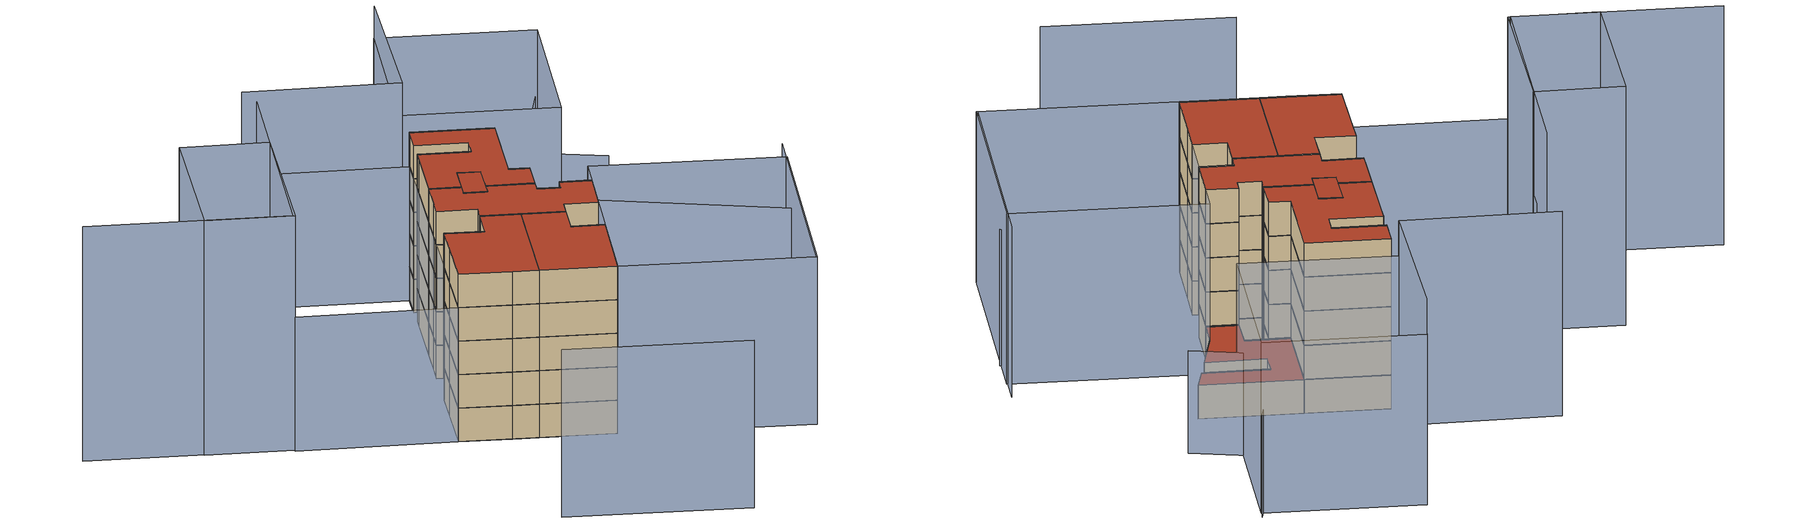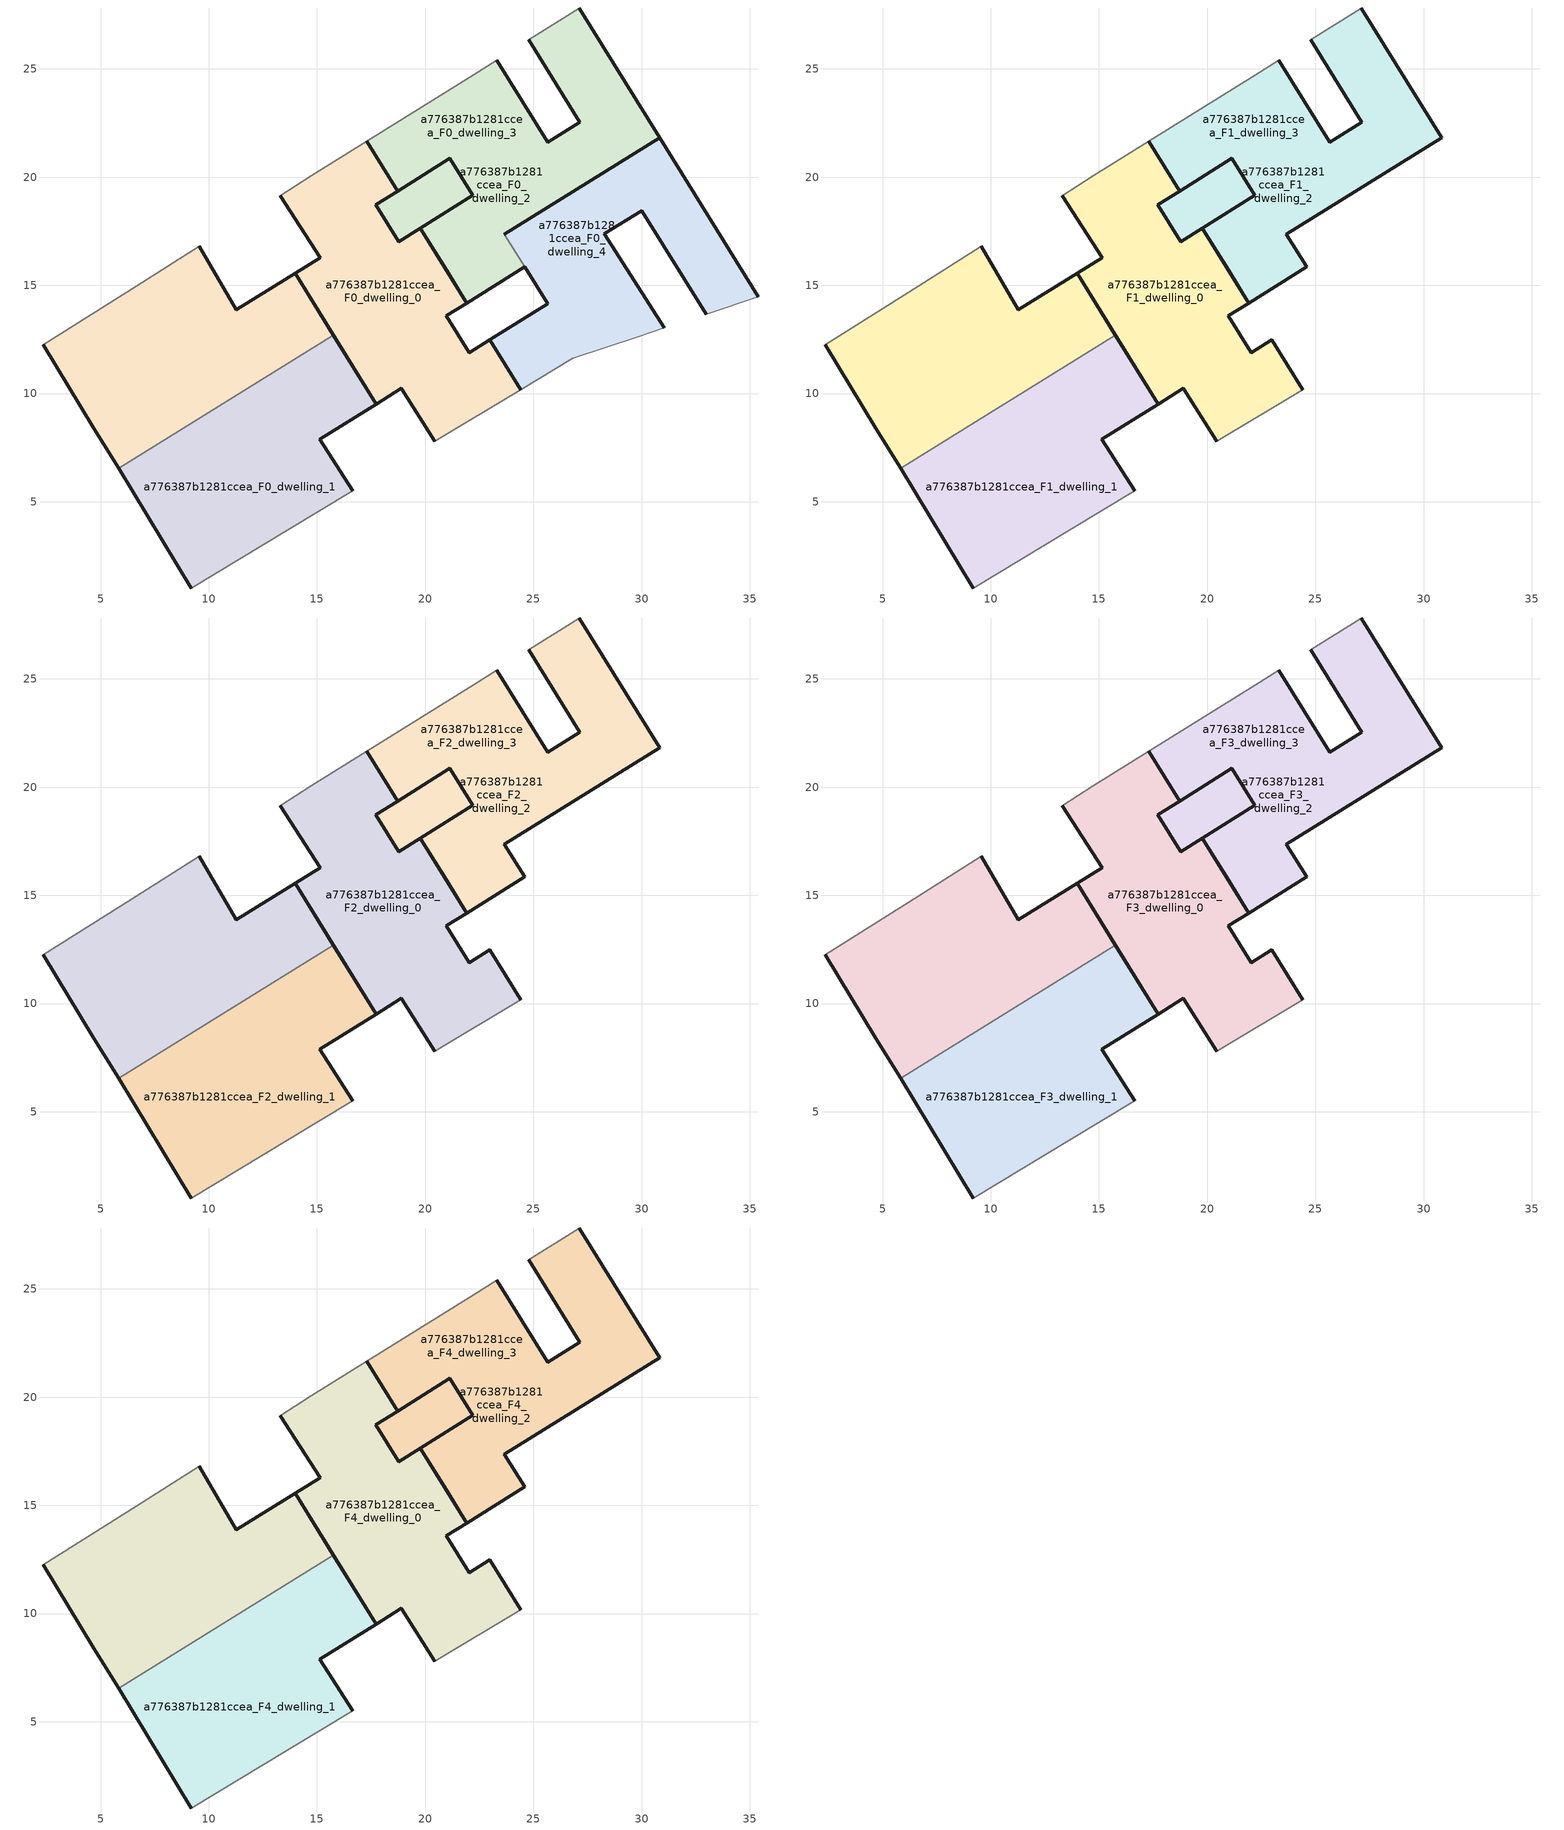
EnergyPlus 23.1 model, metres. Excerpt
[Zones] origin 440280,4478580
a776387b1281ccea_F0_dwelling_0
 floor ground (EU_floor_Construction): 24.41,10.18 22.98,12.49 22.03,11.89 20.98,13.59 21.93,14.18 19.78,17.64 18.79,17.02 17.72,18.73 18.72,19.36 17.3,21.65 14.74,20.05 13.3,19.14 15.15,16.28 13.99,15.56 15.76,12.69 17.73,9.52 18.9,10.24 20.44,7.8 z0; 15.76,12.69 13.99,15.56 11.27,13.88 9.56,16.8 6.65,14.96 2.34,12.26 4.7,8.4 5.83,6.54 z0
 wall outside (EU_wall_Construction): 9.56,16.8 11.27,13.88 13.99,15.56 15.76,12.69 / 5.83,6.54 4.7,8.4 2.34,12.26 z0:3
 wall adiabatic (EU_wall_Construction): 2.34,12.26 6.65,14.96 9.56,16.8 z0:3
 wall to a776387b1281ccea_F0_dwelling_1 (EU_wall_Construction): 15.76,12.69 5.83,6.54 z0:3
a776387b1281ccea_F0_dwelling_1
 floor ground (EU_floor_Construction): 24.41,10.18 22.98,12.49 22.03,11.89 20.98,13.59 21.93,14.18 19.78,17.64 18.79,17.02 17.72,18.73 18.72,19.36 17.3,21.65 14.74,20.05 13.3,19.14 15.15,16.28 13.99,15.56 15.76,12.69 17.73,9.52 18.9,10.24 20.44,7.8 z0; 16.65,5.51 15.12,7.89 17.73,9.52 15.76,12.69 5.83,6.54 9.2,1.01 13.64,3.69 z0
 wall outside (EU_wall_Construction): 9.2,1.01 5.83,6.54 / 15.76,12.69 17.73,9.52 15.12,7.89 16.65,5.51 z0:3
 wall adiabatic (EU_wall_Construction): 16.65,5.51 13.64,3.69 9.2,1.01 z0:3
a776387b1281ccea_F0_dwelling_2
 floor ground (EU_floor_Construction): 24.41,10.18 22.98,12.49 22.03,11.89 20.98,13.59 21.93,14.18 20.99,15.7 19.78,17.64 18.79,17.02 17.72,18.73 18.72,19.36 17.3,21.65 14.74,20.05 13.3,19.14 15.15,16.28 13.99,15.56 15.76,12.69 17.73,9.52 18.9,10.24 20.44,7.8 z0; 15.76,12.69 13.99,15.56 11.27,13.88 9.56,16.8 6.65,14.96 2.34,12.26 4.7,8.4 5.83,6.54 z0; 16.65,5.51 15.12,7.89 17.73,9.52 15.76,12.69 5.83,6.54 9.2,1.01 13.64,3.69 z0; 24.6,15.86 23.65,17.35 30.85,21.82 27.13,27.81 24.78,26.36 27.15,22.53 25.65,21.61 23.31,25.4 22.24,24.74 17.3,21.65 18.72,19.36 21.15,20.87 22.21,19.16 19.78,17.64 21.93,14.18 z0; 21.93,14.18 19.78,17.64 20.99,15.7 z0; 22.21,19.16 21.15,20.87 18.72,19.36 17.72,18.73 18.79,17.02 19.78,17.64 z0
 wall outside (EU_wall_Construction): 20.44,7.8 18.9,10.24 17.73,9.52 13.99,15.56 15.15,16.28 13.3,19.14 / 17.3,21.65 18.72,19.36 17.72,18.73 18.79,17.02 19.78,17.64 21.93,14.18 20.98,13.59 22.03,11.89 22.98,12.49 24.41,10.18 z0:3
 wall adiabatic (EU_wall_Construction): 24.41,10.18 20.44,7.8 / 13.3,19.14 14.74,20.05 17.3,21.65 z0:3
a776387b1281ccea_F0_dwelling_3
 floor ground (EU_floor_Construction): 24.41,10.18 22.98,12.49 22.03,11.89 20.98,13.59 21.93,14.18 20.99,15.7 19.78,17.64 18.79,17.02 17.72,18.73 18.72,19.36 17.3,21.65 14.74,20.05 13.3,19.14 15.15,16.28 13.99,15.56 17.73,9.52 18.9,10.24 20.44,7.8 z0; 21.93,14.18 19.78,17.64 20.99,15.7 z0; 24.6,15.86 23.65,17.35 30.85,21.82 27.13,27.81 24.78,26.36 27.15,22.53 25.65,21.61 23.31,25.4 22.24,24.74 17.3,21.65 18.72,19.36 21.15,20.87 22.21,19.16 19.78,17.64 21.93,14.18 z0; 22.21,19.16 21.15,20.87 18.72,19.36 17.72,18.73 18.79,17.02 19.78,17.64 z0
 wall outside (EU_wall_Construction): 24.6,15.86 21.93,14.18 20.99,15.7 19.78,17.64 22.21,19.16 21.15,20.87 18.72,19.36 17.3,21.65 / 23.31,25.4 25.65,21.61 27.15,22.53 24.78,26.36 / 27.13,27.81 30.85,21.82 23.65,17.35 z0:3
 wall adiabatic (EU_wall_Construction): 17.3,21.65 22.24,24.74 23.31,25.4 / 24.78,26.36 27.13,27.81 z0:3
 wall to a776387b1281ccea_F0_dwelling_4 (EU_wall_Construction): 23.65,17.35 24.6,15.86 z0:3
a776387b1281ccea_F0_dwelling_4
 floor ground (EU_floor_Construction): 32.99,13.67 35.4,14.47 30.85,21.81 30.85,21.82 23.65,17.35 24.6,15.86 24.6,15.85 25.67,14.16 22.98,12.49 24.41,10.18 26.81,11.63 29.77,12.6 31.05,13.03 28.28,17.39 30,18.46 z0
 wall outside (EU_wall_Construction): 32.99,13.67 30,18.46 28.28,17.39 31.05,13.03 / 24.41,10.18 22.98,12.49 25.67,14.16 24.6,15.85 24.6,15.86 / 23.65,17.35 30.85,21.82 30.85,21.81 35.4,14.47 z0:3
 wall adiabatic (EU_wall_Construction): 31.05,13.03 29.77,12.6 26.81,11.63 24.41,10.18 / 35.4,14.47 32.99,13.67 z0:3
 roof outside (EU_roof_Construction): 30.85,21.81 35.4,14.47 32.99,13.67 30,18.46 28.28,17.39 31.05,13.03 29.77,12.6 26.81,11.63 24.41,10.18 22.98,12.49 25.67,14.16 24.6,15.85 24.6,15.86 23.65,17.35 30.85,21.82 z3
a776387b1281ccea_F1_dwelling_0
 floor outside (EU_floor_Construction): 24.41,10.18 22.98,12.49 22.03,11.89 20.98,13.59 21.93,14.18 19.78,17.64 18.79,17.02 17.72,18.73 18.72,19.36 17.3,21.65 14.74,20.05 13.3,19.14 15.15,16.28 13.99,15.56 15.76,12.69 17.73,9.52 18.9,10.24 20.44,7.8 z3; 15.76,12.69 13.99,15.56 11.27,13.88 9.56,16.8 6.65,14.96 2.34,12.26 4.7,8.4 5.83,6.54 z3
 wall outside (EU_wall_Construction): 9.56,16.8 11.27,13.88 13.99,15.56 15.76,12.69 / 5.83,6.54 4.7,8.4 2.34,12.26 z3:6
 wall adiabatic (EU_wall_Construction): 2.34,12.26 6.65,14.96 9.56,16.8 z3:6
 wall to a776387b1281ccea_F1_dwelling_1 (EU_wall_Construction): 15.76,12.69 5.83,6.54 z3:6
a776387b1281ccea_F1_dwelling_1
 floor to a776387b1281ccea_F0_dwelling_1 (EU_floor_Construction): 16.65,5.51 15.12,7.89 17.73,9.52 15.76,12.69 5.83,6.54 9.2,1.01 13.64,3.69 z3; 24.41,10.18 22.98,12.49 22.03,11.89 20.98,13.59 21.93,14.18 19.78,17.64 18.79,17.02 17.72,18.73 18.72,19.36 17.3,21.65 14.74,20.05 13.3,19.14 15.15,16.28 13.99,15.56 15.76,12.69 17.73,9.52 18.9,10.24 20.44,7.8 z3
 wall outside (EU_wall_Construction): 9.2,1.01 5.83,6.54 / 15.76,12.69 17.73,9.52 15.12,7.89 16.65,5.51 z3:6
 wall adiabatic (EU_wall_Construction): 16.65,5.51 13.64,3.69 9.2,1.01 z3:6
a776387b1281ccea_F1_dwelling_2
 floor outside (EU_floor_Construction): 24.6,15.86 23.65,17.35 30.85,21.82 27.13,27.81 24.78,26.36 27.15,22.53 25.65,21.61 23.31,25.4 22.24,24.74 17.3,21.65 18.72,19.36 21.15,20.87 22.21,19.16 19.78,17.64 21.93,14.18 z3; 21.93,14.18 19.78,17.64 20.99,15.7 z3; 22.21,19.16 21.15,20.87 18.72,19.36 17.72,18.73 18.79,17.02 19.78,17.64 z3; 16.65,5.51 15.12,7.89 17.73,9.52 15.76,12.69 5.83,6.54 9.2,1.01 13.64,3.69 z3
 floor to a776387b1281ccea_F0_dwelling_2 (EU_floor_Construction): 24.41,10.18 22.98,12.49 22.03,11.89 20.98,13.59 21.93,14.18 20.99,15.7 19.78,17.64 18.79,17.02 17.72,18.73 18.72,19.36 17.3,21.65 14.74,20.05 13.3,19.14 15.15,16.28 13.99,15.56 15.76,12.69 17.73,9.52 18.9,10.24 20.44,7.8 z3; 15.76,12.69 13.99,15.56 11.27,13.88 9.56,16.8 6.65,14.96 2.34,12.26 4.7,8.4 5.83,6.54 z3
 wall outside (EU_wall_Construction): 20.44,7.8 18.9,10.24 17.73,9.52 13.99,15.56 15.15,16.28 13.3,19.14 / 17.3,21.65 18.72,19.36 17.72,18.73 18.79,17.02 19.78,17.64 21.93,14.18 20.98,13.59 22.03,11.89 22.98,12.49 24.41,10.18 z3:6
 wall adiabatic (EU_wall_Construction): 24.41,10.18 20.44,7.8 / 13.3,19.14 14.74,20.05 17.3,21.65 z3:6
a776387b1281ccea_F1_dwelling_3
 floor to a776387b1281ccea_F0_dwelling_3 (EU_floor_Construction): 24.41,10.18 22.98,12.49 22.03,11.89 20.98,13.59 21.93,14.18 20.99,15.7 19.78,17.64 18.79,17.02 17.72,18.73 18.72,19.36 17.3,21.65 14.74,20.05 13.3,19.14 15.15,16.28 13.99,15.56 17.73,9.52 18.9,10.24 20.44,7.8 z3; 21.93,14.18 19.78,17.64 20.99,15.7 z3; 24.6,15.86 23.65,17.35 30.85,21.82 27.13,27.81 24.78,26.36 27.15,22.53 25.65,21.61 23.31,25.4 22.24,24.74 17.3,21.65 18.72,19.36 21.15,20.87 22.21,19.16 19.78,17.64 21.93,14.18 z3; 22.21,19.16 21.15,20.87 18.72,19.36 17.72,18.73 18.79,17.02 19.78,17.64 z3
 wall outside (EU_wall_Construction): 23.31,25.4 25.65,21.61 27.15,22.53 24.78,26.36 / 27.13,27.81 30.85,21.82 23.65,17.35 24.6,15.86 21.93,14.18 20.99,15.7 19.78,17.64 22.21,19.16 21.15,20.87 18.72,19.36 17.3,21.65 z3:6
 wall adiabatic (EU_wall_Construction): 17.3,21.65 22.24,24.74 23.31,25.4 / 24.78,26.36 27.13,27.81 z3:6
a776387b1281ccea_F2_dwelling_0
 floor outside (EU_floor_Construction): 24.41,10.18 22.98,12.49 22.03,11.89 20.98,13.59 21.93,14.18 19.78,17.64 18.79,17.02 17.72,18.73 18.72,19.36 17.3,21.65 14.74,20.05 13.3,19.14 15.15,16.28 13.99,15.56 15.76,12.69 17.73,9.52 18.9,10.24 20.44,7.8 z6; 15.76,12.69 13.99,15.56 11.27,13.88 9.56,16.8 6.65,14.96 2.34,12.26 4.7,8.4 5.83,6.54 z6
 wall outside (EU_wall_Construction): 9.56,16.8 11.27,13.88 13.99,15.56 15.76,12.69 / 5.83,6.54 4.7,8.4 2.34,12.26 z6:9
 wall adiabatic (EU_wall_Construction): 2.34,12.26 6.65,14.96 9.56,16.8 z6:9
 wall to a776387b1281ccea_F2_dwelling_1 (EU_wall_Construction): 15.76,12.69 5.83,6.54 z6:9
a776387b1281ccea_F2_dwelling_1
 floor to a776387b1281ccea_F1_dwelling_1 (EU_floor_Construction): 16.65,5.51 15.12,7.89 17.73,9.52 15.76,12.69 5.83,6.54 9.2,1.01 13.64,3.69 z6; 24.41,10.18 22.98,12.49 22.03,11.89 20.98,13.59 21.93,14.18 19.78,17.64 18.79,17.02 17.72,18.73 18.72,19.36 17.3,21.65 14.74,20.05 13.3,19.14 15.15,16.28 13.99,15.56 15.76,12.69 17.73,9.52 18.9,10.24 20.44,7.8 z6
 wall outside (EU_wall_Construction): 9.2,1.01 5.83,6.54 / 15.76,12.69 17.73,9.52 15.12,7.89 16.65,5.51 z6:9
 wall adiabatic (EU_wall_Construction): 16.65,5.51 13.64,3.69 9.2,1.01 z6:9
a776387b1281ccea_F2_dwelling_2
 floor outside (EU_floor_Construction): 24.6,15.86 23.65,17.35 30.85,21.82 27.13,27.81 24.78,26.36 27.15,22.53 25.65,21.61 23.31,25.4 22.24,24.74 17.3,21.65 18.72,19.36 21.15,20.87 22.21,19.16 19.78,17.64 21.93,14.18 z6; 21.93,14.18 19.78,17.64 20.99,15.7 z6; 22.21,19.16 21.15,20.87 18.72,19.36 17.72,18.73 18.79,17.02 19.78,17.64 z6; 16.65,5.51 15.12,7.89 17.73,9.52 15.76,12.69 5.83,6.54 9.2,1.01 13.64,3.69 z6
 floor to a776387b1281ccea_F1_dwelling_2 (EU_floor_Construction): 24.41,10.18 22.98,12.49 22.03,11.89 20.98,13.59 21.93,14.18 20.99,15.7 19.78,17.64 18.79,17.02 17.72,18.73 18.72,19.36 17.3,21.65 14.74,20.05 13.3,19.14 15.15,16.28 13.99,15.56 15.76,12.69 17.73,9.52 18.9,10.24 20.44,7.8 z6; 15.76,12.69 13.99,15.56 11.27,13.88 9.56,16.8 6.65,14.96 2.34,12.26 4.7,8.4 5.83,6.54 z6
 wall outside (EU_wall_Construction): 20.44,7.8 18.9,10.24 17.73,9.52 13.99,15.56 15.15,16.28 13.3,19.14 / 17.3,21.65 18.72,19.36 17.72,18.73 18.79,17.02 19.78,17.64 21.93,14.18 20.98,13.59 22.03,11.89 22.98,12.49 24.41,10.18 z6:9
 wall adiabatic (EU_wall_Construction): 24.41,10.18 20.44,7.8 / 13.3,19.14 14.74,20.05 17.3,21.65 z6:9
a776387b1281ccea_F2_dwelling_3
 floor to a776387b1281ccea_F1_dwelling_3 (EU_floor_Construction): 24.41,10.18 22.98,12.49 22.03,11.89 20.98,13.59 21.93,14.18 20.99,15.7 19.78,17.64 18.79,17.02 17.72,18.73 18.72,19.36 17.3,21.65 14.74,20.05 13.3,19.14 15.15,16.28 13.99,15.56 17.73,9.52 18.9,10.24 20.44,7.8 z6; 21.93,14.18 19.78,17.64 20.99,15.7 z6; 24.6,15.86 23.65,17.35 30.85,21.82 27.13,27.81 24.78,26.36 27.15,22.53 25.65,21.61 23.31,25.4 22.24,24.74 17.3,21.65 18.72,19.36 21.15,20.87 22.21,19.16 19.78,17.64 21.93,14.18 z6; 22.21,19.16 21.15,20.87 18.72,19.36 17.72,18.73 18.79,17.02 19.78,17.64 z6
 wall outside (EU_wall_Construction): 23.31,25.4 25.65,21.61 27.15,22.53 24.78,26.36 / 27.13,27.81 30.85,21.82 23.65,17.35 24.6,15.86 21.93,14.18 20.99,15.7 19.78,17.64 22.21,19.16 21.15,20.87 18.72,19.36 17.3,21.65 z6:9
 wall adiabatic (EU_wall_Construction): 17.3,21.65 22.24,24.74 23.31,25.4 / 24.78,26.36 27.13,27.81 z6:9
a776387b1281ccea_F3_dwelling_0
 floor outside (EU_floor_Construction): 24.41,10.18 22.98,12.49 22.03,11.89 20.98,13.59 21.93,14.18 19.78,17.64 18.79,17.02 17.72,18.73 18.72,19.36 17.3,21.65 14.74,20.05 13.3,19.14 15.15,16.28 13.99,15.56 15.76,12.69 17.73,9.52 18.9,10.24 20.44,7.8 z9; 15.76,12.69 13.99,15.56 11.27,13.88 9.56,16.8 6.65,14.96 2.34,12.26 4.7,8.4 5.83,6.54 z9
 wall outside (EU_wall_Construction): 9.56,16.8 11.27,13.88 13.99,15.56 15.76,12.69 / 5.83,6.54 4.7,8.4 2.34,12.26 z9:12
 wall adiabatic (EU_wall_Construction): 2.34,12.26 6.65,14.96 9.56,16.8 z9:12
 wall to a776387b1281ccea_F3_dwelling_1 (EU_wall_Construction): 15.76,12.69 5.83,6.54 z9:12
a776387b1281ccea_F3_dwelling_1
 floor to a776387b1281ccea_F2_dwelling_1 (EU_floor_Construction): 16.65,5.51 15.12,7.89 17.73,9.52 15.76,12.69 5.83,6.54 9.2,1.01 13.64,3.69 z9; 24.41,10.18 22.98,12.49 22.03,11.89 20.98,13.59 21.93,14.18 19.78,17.64 18.79,17.02 17.72,18.73 18.72,19.36 17.3,21.65 14.74,20.05 13.3,19.14 15.15,16.28 13.99,15.56 15.76,12.69 17.73,9.52 18.9,10.24 20.44,7.8 z9
 wall outside (EU_wall_Construction): 9.2,1.01 5.83,6.54 / 15.76,12.69 17.73,9.52 15.12,7.89 16.65,5.51 z9:12
 wall adiabatic (EU_wall_Construction): 16.65,5.51 13.64,3.69 9.2,1.01 z9:12
a776387b1281ccea_F3_dwelling_2
 floor outside (EU_floor_Construction): 24.6,15.86 23.65,17.35 30.85,21.82 27.13,27.81 24.78,26.36 27.15,22.53 25.65,21.61 23.31,25.4 22.24,24.74 17.3,21.65 18.72,19.36 21.15,20.87 22.21,19.16 19.78,17.64 21.93,14.18 z9; 21.93,14.18 19.78,17.64 20.99,15.7 z9; 22.21,19.16 21.15,20.87 18.72,19.36 17.72,18.73 18.79,17.02 19.78,17.64 z9; 16.65,5.51 15.12,7.89 17.73,9.52 15.76,12.69 5.83,6.54 9.2,1.01 13.64,3.69 z9
 floor to a776387b1281ccea_F2_dwelling_2 (EU_floor_Construction): 24.41,10.18 22.98,12.49 22.03,11.89 20.98,13.59 21.93,14.18 20.99,15.7 19.78,17.64 18.79,17.02 17.72,18.73 18.72,19.36 17.3,21.65 14.74,20.05 13.3,19.14 15.15,16.28 13.99,15.56 15.76,12.69 17.73,9.52 18.9,10.24 20.44,7.8 z9; 15.76,12.69 13.99,15.56 11.27,13.88 9.56,16.8 6.65,14.96 2.34,12.26 4.7,8.4 5.83,6.54 z9
 wall outside (EU_wall_Construction): 20.44,7.8 18.9,10.24 17.73,9.52 13.99,15.56 15.15,16.28 13.3,19.14 / 17.3,21.65 18.72,19.36 17.72,18.73 18.79,17.02 19.78,17.64 21.93,14.18 20.98,13.59 22.03,11.89 22.98,12.49 24.41,10.18 z9:12
 wall adiabatic (EU_wall_Construction): 24.41,10.18 20.44,7.8 / 13.3,19.14 14.74,20.05 17.3,21.65 z9:12
a776387b1281ccea_F3_dwelling_3
 floor to a776387b1281ccea_F2_dwelling_3 (EU_floor_Construction): 24.41,10.18 22.98,12.49 22.03,11.89 20.98,13.59 21.93,14.18 20.99,15.7 19.78,17.64 18.79,17.02 17.72,18.73 18.72,19.36 17.3,21.65 14.74,20.05 13.3,19.14 15.15,16.28 13.99,15.56 17.73,9.52 18.9,10.24 20.44,7.8 z9; 21.93,14.18 19.78,17.64 20.99,15.7 z9; 24.6,15.86 23.65,17.35 30.85,21.82 27.13,27.81 24.78,26.36 27.15,22.53 25.65,21.61 23.31,25.4 22.24,24.74 17.3,21.65 18.72,19.36 21.15,20.87 22.21,19.16 19.78,17.64 21.93,14.18 z9; 22.21,19.16 21.15,20.87 18.72,19.36 17.72,18.73 18.79,17.02 19.78,17.64 z9
 wall outside (EU_wall_Construction): 23.31,25.4 25.65,21.61 27.15,22.53 24.78,26.36 / 27.13,27.81 30.85,21.82 23.65,17.35 24.6,15.86 21.93,14.18 20.99,15.7 19.78,17.64 22.21,19.16 21.15,20.87 18.72,19.36 17.3,21.65 z9:12
 wall adiabatic (EU_wall_Construction): 17.3,21.65 22.24,24.74 23.31,25.4 / 24.78,26.36 27.13,27.81 z9:12
a776387b1281ccea_F4_dwelling_0
 floor outside (EU_floor_Construction): 24.41,10.18 22.98,12.49 22.03,11.89 20.98,13.59 21.93,14.18 19.78,17.64 18.79,17.02 17.72,18.73 18.72,19.36 17.3,21.65 14.74,20.05 13.3,19.14 15.15,16.28 13.99,15.56 15.76,12.69 17.73,9.52 18.9,10.24 20.44,7.8 z12; 15.76,12.69 13.99,15.56 11.27,13.88 9.56,16.8 6.65,14.96 2.34,12.26 4.7,8.4 5.83,6.54 z12
 wall outside (EU_wall_Construction): 9.56,16.8 11.27,13.88 13.99,15.56 15.76,12.69 / 5.83,6.54 4.7,8.4 2.34,12.26 z12:15
 wall adiabatic (EU_wall_Construction): 2.34,12.26 6.65,14.96 9.56,16.8 z12:15
 wall to a776387b1281ccea_F4_dwelling_1 (EU_wall_Construction): 15.76,12.69 5.83,6.54 z12:15
 roof outside (EU_roof_Construction): 13.99,15.56 15.76,12.69 5.83,6.54 4.7,8.4 2.34,12.26 6.65,14.96 9.56,16.8 11.27,13.88 z15; 19.78,17.64 21.93,14.18 20.98,13.59 22.03,11.89 22.98,12.49 24.41,10.18 20.44,7.8 18.9,10.24 17.73,9.52 15.76,12.69 13.99,15.56 15.15,16.28 13.3,19.14 14.74,20.05 17.3,21.65 18.72,19.36 17.72,18.73 18.79,17.02 z15
a776387b1281ccea_F4_dwelling_1
 floor to a776387b1281ccea_F3_dwelling_1 (EU_floor_Construction): 16.65,5.51 15.12,7.89 17.73,9.52 15.76,12.69 5.83,6.54 9.2,1.01 13.64,3.69 z12; 24.41,10.18 22.98,12.49 22.03,11.89 20.98,13.59 21.93,14.18 19.78,17.64 18.79,17.02 17.72,18.73 18.72,19.36 17.3,21.65 14.74,20.05 13.3,19.14 15.15,16.28 13.99,15.56 15.76,12.69 17.73,9.52 18.9,10.24 20.44,7.8 z12
 wall outside (EU_wall_Construction): 9.2,1.01 5.83,6.54 / 15.76,12.69 17.73,9.52 15.12,7.89 16.65,5.51 z12:15
 wall adiabatic (EU_wall_Construction): 16.65,5.51 13.64,3.69 9.2,1.01 z12:15
 roof outside (EU_roof_Construction): 15.76,12.69 17.73,9.52 15.12,7.89 16.65,5.51 13.64,3.69 9.2,1.01 5.83,6.54 z15; 19.78,17.64 21.93,14.18 20.98,13.59 22.03,11.89 22.98,12.49 24.41,10.18 20.44,7.8 18.9,10.24 17.73,9.52 15.76,12.69 13.99,15.56 15.15,16.28 13.3,19.14 14.74,20.05 17.3,21.65 18.72,19.36 17.72,18.73 18.79,17.02 z15
a776387b1281ccea_F4_dwelling_2
 floor outside (EU_floor_Construction): 24.6,15.86 23.65,17.35 30.85,21.82 27.13,27.81 24.78,26.36 27.15,22.53 25.65,21.61 23.31,25.4 22.24,24.74 17.3,21.65 18.72,19.36 21.15,20.87 22.21,19.16 19.78,17.64 21.93,14.18 z12; 21.93,14.18 19.78,17.64 20.99,15.7 z12; 22.21,19.16 21.15,20.87 18.72,19.36 17.72,18.73 18.79,17.02 19.78,17.64 z12; 16.65,5.51 15.12,7.89 17.73,9.52 15.76,12.69 5.83,6.54 9.2,1.01 13.64,3.69 z12
 floor to a776387b1281ccea_F3_dwelling_2 (EU_floor_Construction): 24.41,10.18 22.98,12.49 22.03,11.89 20.98,13.59 21.93,14.18 20.99,15.7 19.78,17.64 18.79,17.02 17.72,18.73 18.72,19.36 17.3,21.65 14.74,20.05 13.3,19.14 15.15,16.28 13.99,15.56 15.76,12.69 17.73,9.52 18.9,10.24 20.44,7.8 z12; 15.76,12.69 13.99,15.56 11.27,13.88 9.56,16.8 6.65,14.96 2.34,12.26 4.7,8.4 5.83,6.54 z12
 wall outside (EU_wall_Construction): 20.44,7.8 18.9,10.24 17.73,9.52 13.99,15.56 15.15,16.28 13.3,19.14 / 17.3,21.65 18.72,19.36 17.72,18.73 18.79,17.02 19.78,17.64 21.93,14.18 20.98,13.59 22.03,11.89 22.98,12.49 24.41,10.18 z12:15
 wall adiabatic (EU_wall_Construction): 24.41,10.18 20.44,7.8 / 13.3,19.14 14.74,20.05 17.3,21.65 z12:15
 roof outside (EU_roof_Construction): 19.78,17.64 20.99,15.7 21.93,14.18 20.98,13.59 22.03,11.89 22.98,12.49 24.41,10.18 20.44,7.8 18.9,10.24 17.73,9.52 15.76,12.69 13.99,15.56 15.15,16.28 13.3,19.14 14.74,20.05 17.3,21.65 18.72,19.36 17.72,18.73 18.79,17.02 z15; 13.99,15.56 15.76,12.69 5.83,6.54 4.7,8.4 2.34,12.26 6.65,14.96 9.56,16.8 11.27,13.88 z15; 15.76,12.69 17.73,9.52 15.12,7.89 16.65,5.51 13.64,3.69 9.2,1.01 5.83,6.54 z15; 27.13,27.81 30.85,21.82 23.65,17.35 24.6,15.86 21.93,14.18 19.78,17.64 22.21,19.16 21.15,20.87 18.72,19.36 17.3,21.65 22.24,24.74 23.31,25.4 25.65,21.61 27.15,22.53 24.78,26.36 z15; 21.15,20.87 22.21,19.16 19.78,17.64 18.79,17.02 17.72,18.73 18.72,19.36 z15; 19.78,17.64 21.93,14.18 20.99,15.7 z15
a776387b1281ccea_F4_dwelling_3
 floor to a776387b1281ccea_F3_dwelling_3 (EU_floor_Construction): 24.41,10.18 22.98,12.49 22.03,11.89 20.98,13.59 21.93,14.18 20.99,15.7 19.78,17.64 18.79,17.02 17.72,18.73 18.72,19.36 17.3,21.65 14.74,20.05 13.3,19.14 15.15,16.28 13.99,15.56 17.73,9.52 18.9,10.24 20.44,7.8 z12; 21.93,14.18 19.78,17.64 20.99,15.7 z12; 24.6,15.86 23.65,17.35 30.85,21.82 27.13,27.81 24.78,26.36 27.15,22.53 25.65,21.61 23.31,25.4 22.24,24.74 17.3,21.65 18.72,19.36 21.15,20.87 22.21,19.16 19.78,17.64 21.93,14.18 z12; 22.21,19.16 21.15,20.87 18.72,19.36 17.72,18.73 18.79,17.02 19.78,17.64 z12
 wall outside (EU_wall_Construction): 23.31,25.4 25.65,21.61 27.15,22.53 24.78,26.36 / 27.13,27.81 30.85,21.82 23.65,17.35 24.6,15.86 21.93,14.18 20.99,15.7 19.78,17.64 22.21,19.16 21.15,20.87 18.72,19.36 17.3,21.65 z12:15
 wall adiabatic (EU_wall_Construction): 17.3,21.65 22.24,24.74 23.31,25.4 / 24.78,26.36 27.13,27.81 z12:15
 roof outside (EU_roof_Construction): 19.78,17.64 21.93,14.18 20.99,15.7 z15; 19.78,17.64 20.99,15.7 21.93,14.18 20.98,13.59 22.03,11.89 22.98,12.49 24.41,10.18 20.44,7.8 18.9,10.24 17.73,9.52 13.99,15.56 15.15,16.28 13.3,19.14 14.74,20.05 17.3,21.65 18.72,19.36 17.72,18.73 18.79,17.02 z15; 27.13,27.81 30.85,21.82 23.65,17.35 24.6,15.86 21.93,14.18 19.78,17.64 22.21,19.16 21.15,20.87 18.72,19.36 17.3,21.65 22.24,24.74 23.31,25.4 25.65,21.61 27.15,22.53 24.78,26.36 z15; 21.15,20.87 22.21,19.16 19.78,17.64 18.79,17.02 17.72,18.73 18.72,19.36 z15
shading: -8.1,-1.78 0.13,-15.37 / 17.73,-12.95 37.56,-1 / 9.2,1.02 26.81,11.64 / 26.81,11.64 35.32,-2.47 / 35.32,-2.47 17.71,-13.1 / 17.71,-13.1 9.2,1.02 / 50.41,26.81 36.87,18.54 / 36.87,18.54 29.83,30.06 / 29.83,30.06 43.38,38.33 / 43.38,38.33 50.41,26.81 z0:15; 32.16,-4.48 26.79,11.62 / -4.83,23.65 19.79,39.14 / 19.79,39.14 26.96,27.74 / 26.96,27.74 2.35,12.25 / 2.35,12.25 -4.83,23.65 z0:12; 41.89,16.54 39.58,23.26 / 39.58,23.26 51.06,27.21 z0:9; 43.16,38.19 29.88,29.69 / 29.88,29.69 22.7,40.91 z0:18; 15.17,36.15 -4.76,23.92 / -4.76,23.92 -13.84,38.71 / -8.68,30.11 4.07,38.14 / 4.07,38.14 8.08,31.77 / 8.08,31.77 -4.67,23.74 / -4.67,23.74 -8.68,30.11 z0:21
[Building]
EU S2 Campaign: North Axis=0; Terrain=City; Solar Distribution=FullExterior
[Site:Location]
Madrid: Latitude=40.5; Longitude=-3.5; Time Zone=1; Elevation=609
[SizingPeriod:WeatherFileDays]
AnnualSizingPeriod: Begin Month=1; Begin Day of Month=1; End Month=12; End Day of Month=31; Day of Week for Start Day=Monday; Use Weather File Daylight Saving Period=No; Use Weather File Rain and Snow Indicators=No
[MATERIAL]
EU_InternalMass_Material: Roughness=MediumRough; Thickness=0.1; Conductivity=1; Density=1800; Specific Heat=900; Thermal Absorptance=0.9; Solar Absorptance=0.7; Visible Absorptance=0.7
[MATERIAL:NOMASS] Roughness=MediumRough; Thermal Absorptance=0.9; Solar Absorptance=0.7; Visible Absorptance=0.7
Name | Thermal Resistance
EU_wall_NoMass | 0.419739
EU_roof_NoMass | 0.352165
EU_floor_NoMass | 0.608284
[CONSTRUCTION]
EU_wall_Construction: EU_wall_NoMass
EU_roof_Construction: EU_roof_NoMass
EU_floor_Construction: EU_floor_NoMass
EU_InternalMass_Construction: EU_InternalMass_Material
[ZONE] Type=1; Multiplier=1; Ceiling Height=autocalculate; Floor Area=autocalculate; Part of Total Floor Area=Yes
Name | Volume
a776387b1281ccea_F0_dwelling_0; a776387b1281ccea_F1_dwelling_0; a776387b1281ccea_F2_dwelling_0; a776387b1281ccea_F3_dwelling_0; a776387b1281ccea_F4_dwelling_0 | 407.099
a776387b1281ccea_F0_dwelling_1; a776387b1281ccea_F1_dwelling_1; a776387b1281ccea_F2_dwelling_1; a776387b1281ccea_F3_dwelling_1; a776387b1281ccea_F4_dwelling_1 | 407.113
a776387b1281ccea_F0_dwelling_2; a776387b1281ccea_F1_dwelling_2; a776387b1281ccea_F2_dwelling_2; a776387b1281ccea_F3_dwelling_2; a776387b1281ccea_F4_dwelling_2 | 855.363
a776387b1281ccea_F0_dwelling_3; a776387b1281ccea_F1_dwelling_3; a776387b1281ccea_F2_dwelling_3; a776387b1281ccea_F3_dwelling_3; a776387b1281ccea_F4_dwelling_3 | 448.266
a776387b1281ccea_F0_dwelling_4 | 186.775
[INTERNALMASS] Construction=EU_InternalMass_Construction
Name | Zone or ZoneList | Surface Area
a776387b1281ccea_F0_dwelling_0_EU_InternalMass | a776387b1281ccea_F0_dwelling_0 | 67.8477
a776387b1281ccea_F0_dwelling_1_EU_InternalMass | a776387b1281ccea_F0_dwelling_1 | 67.8525
a776387b1281ccea_F0_dwelling_2_EU_InternalMass | a776387b1281ccea_F0_dwelling_2 | 67.8524
a776387b1281ccea_F0_dwelling_3_EU_InternalMass | a776387b1281ccea_F0_dwelling_3 | 73.4484
a776387b1281ccea_F0_dwelling_4_EU_InternalMass | a776387b1281ccea_F0_dwelling_4 | 62.2583
a776387b1281ccea_F1_dwelling_0_EU_InternalMass | a776387b1281ccea_F1_dwelling_0 | 54.7536
a776387b1281ccea_F1_dwelling_1_EU_InternalMass | a776387b1281ccea_F1_dwelling_1 | 56.5446
a776387b1281ccea_F1_dwelling_2_EU_InternalMass | a776387b1281ccea_F1_dwelling_2 | 113.339
a776387b1281ccea_F1_dwelling_3_EU_InternalMass | a776387b1281ccea_F1_dwelling_3 | 114.611
a776387b1281ccea_F2_dwelling_0_EU_InternalMass | a776387b1281ccea_F2_dwelling_0 | 54.7536
a776387b1281ccea_F2_dwelling_1_EU_InternalMass | a776387b1281ccea_F2_dwelling_1 | 56.5446
a776387b1281ccea_F2_dwelling_2_EU_InternalMass | a776387b1281ccea_F2_dwelling_2 | 113.339
a776387b1281ccea_F2_dwelling_3_EU_InternalMass | a776387b1281ccea_F2_dwelling_3 | 114.611
a776387b1281ccea_F3_dwelling_0_EU_InternalMass | a776387b1281ccea_F3_dwelling_0 | 54.7536
a776387b1281ccea_F3_dwelling_1_EU_InternalMass | a776387b1281ccea_F3_dwelling_1 | 56.5446
a776387b1281ccea_F3_dwelling_2_EU_InternalMass | a776387b1281ccea_F3_dwelling_2 | 113.339
a776387b1281ccea_F3_dwelling_3_EU_InternalMass | a776387b1281ccea_F3_dwelling_3 | 114.611
a776387b1281ccea_F4_dwelling_0_EU_InternalMass | a776387b1281ccea_F4_dwelling_0 | 54.7536
a776387b1281ccea_F4_dwelling_1_EU_InternalMass | a776387b1281ccea_F4_dwelling_1 | 56.5446
a776387b1281ccea_F4_dwelling_2_EU_InternalMass | a776387b1281ccea_F4_dwelling_2 | 113.339
a776387b1281ccea_F4_dwelling_3_EU_InternalMass | a776387b1281ccea_F4_dwelling_3 | 114.611
[OTHEREQUIPMENT] Fuel Type=Electricity; Design Level Calculation Method=Watts/Area; Power per Zone Floor Area=1; Fraction Latent=0; Fraction Radiant=0; Fraction Lost=0; Carbon Dioxide Generation Rate=0; EndUse Subcategory=EU_Step8_InternalGains
Name | Zone or ZoneList or Space or SpaceList | Schedule
EU_Step8_InternalGain_a776387b1281ccea_F0_dwelling_0_f000 | a776387b1281ccea_F0_dwelling_0 | EU_Step8_GainSchedule_a776387b1281ccea_F0_dwelling_0_f000
EU_Step8_InternalGain_a776387b1281ccea_F0_dwelling_1_f000 | a776387b1281ccea_F0_dwelling_1 | EU_Step8_GainSchedule_a776387b1281ccea_F0_dwelling_1_f000
EU_Step8_InternalGain_a776387b1281ccea_F0_dwelling_2_f000 | a776387b1281ccea_F0_dwelling_2 | EU_Step8_GainSchedule_a776387b1281ccea_F0_dwelling_2_f000
EU_Step8_InternalGain_a776387b1281ccea_F0_dwelling_3_f000 | a776387b1281ccea_F0_dwelling_3 | EU_Step8_GainSchedule_a776387b1281ccea_F0_dwelling_3_f000
EU_Step8_InternalGain_a776387b1281ccea_F0_dwelling_4_f000 | a776387b1281ccea_F0_dwelling_4 | EU_Step8_GainSchedule_a776387b1281ccea_F0_dwelling_4_f000
EU_Step8_InternalGain_a776387b1281ccea_F1_dwelling_0_f000 | a776387b1281ccea_F1_dwelling_0 | EU_Step8_GainSchedule_a776387b1281ccea_F1_dwelling_0_f000
EU_Step8_InternalGain_a776387b1281ccea_F1_dwelling_1_f000 | a776387b1281ccea_F1_dwelling_1 | EU_Step8_GainSchedule_a776387b1281ccea_F1_dwelling_1_f000
EU_Step8_InternalGain_a776387b1281ccea_F1_dwelling_2_f000 | a776387b1281ccea_F1_dwelling_2 | EU_Step8_GainSchedule_a776387b1281ccea_F1_dwelling_2_f000
EU_Step8_InternalGain_a776387b1281ccea_F1_dwelling_3_f000 | a776387b1281ccea_F1_dwelling_3 | EU_Step8_GainSchedule_a776387b1281ccea_F1_dwelling_3_f000
EU_Step8_InternalGain_a776387b1281ccea_F2_dwelling_0_f000 | a776387b1281ccea_F2_dwelling_0 | EU_Step8_GainSchedule_a776387b1281ccea_F2_dwelling_0_f000
EU_Step8_InternalGain_a776387b1281ccea_F2_dwelling_1_f000 | a776387b1281ccea_F2_dwelling_1 | EU_Step8_GainSchedule_a776387b1281ccea_F2_dwelling_1_f000
EU_Step8_InternalGain_a776387b1281ccea_F2_dwelling_2_f000 | a776387b1281ccea_F2_dwelling_2 | EU_Step8_GainSchedule_a776387b1281ccea_F2_dwelling_2_f000
EU_Step8_InternalGain_a776387b1281ccea_F2_dwelling_3_f000 | a776387b1281ccea_F2_dwelling_3 | EU_Step8_GainSchedule_a776387b1281ccea_F2_dwelling_3_f000
EU_Step8_InternalGain_a776387b1281ccea_F3_dwelling_0_f000 | a776387b1281ccea_F3_dwelling_0 | EU_Step8_GainSchedule_a776387b1281ccea_F3_dwelling_0_f000
EU_Step8_InternalGain_a776387b1281ccea_F3_dwelling_1_f000 | a776387b1281ccea_F3_dwelling_1 | EU_Step8_GainSchedule_a776387b1281ccea_F3_dwelling_1_f000
EU_Step8_InternalGain_a776387b1281ccea_F3_dwelling_2_f000 | a776387b1281ccea_F3_dwelling_2 | EU_Step8_GainSchedule_a776387b1281ccea_F3_dwelling_2_f000
EU_Step8_InternalGain_a776387b1281ccea_F3_dwelling_3_f000 | a776387b1281ccea_F3_dwelling_3 | EU_Step8_GainSchedule_a776387b1281ccea_F3_dwelling_3_f000
EU_Step8_InternalGain_a776387b1281ccea_F4_dwelling_0_f000 | a776387b1281ccea_F4_dwelling_0 | EU_Step8_GainSchedule_a776387b1281ccea_F4_dwelling_0_f000
EU_Step8_InternalGain_a776387b1281ccea_F4_dwelling_1_f000 | a776387b1281ccea_F4_dwelling_1 | EU_Step8_GainSchedule_a776387b1281ccea_F4_dwelling_1_f000
EU_Step8_InternalGain_a776387b1281ccea_F4_dwelling_2_f000 | a776387b1281ccea_F4_dwelling_2 | EU_Step8_GainSchedule_a776387b1281ccea_F4_dwelling_2_f000
EU_Step8_InternalGain_a776387b1281ccea_F4_dwelling_3_f000 | a776387b1281ccea_F4_dwelling_3 | EU_Step8_GainSchedule_a776387b1281ccea_F4_dwelling_3_f000
[ZONEVENTILATION:DESIGNFLOWRATE] Schedule=EU_AlwaysOn; Design Flow Rate Calculation Method=AirChanges/Hour; Air Changes per Hour=0.703302; Ventilation Type=Natural; Fan Pressure Rise=0; Fan Total Efficiency=1; Constant Term Coefficient=1; Temperature Term Coefficient=0; Velocity Term Coefficient=0; Velocity Squared Term Coefficient=0; Minimum Indoor Temperature=-100; Maximum Indoor Temperature=100; Delta Temperature=-100; Minimum Outdoor Temperature=-100; Maximum Outdoor Temperature=100; Maximum Wind Speed=40
Name | Zone or ZoneList or Space or SpaceList
EU_ConstantAir_a776387b1281ccea_F0_dwelling_0 | a776387b1281ccea_F0_dwelling_0
EU_ConstantAir_a776387b1281ccea_F0_dwelling_1 | a776387b1281ccea_F0_dwelling_1
EU_ConstantAir_a776387b1281ccea_F0_dwelling_2 | a776387b1281ccea_F0_dwelling_2
EU_ConstantAir_a776387b1281ccea_F0_dwelling_3 | a776387b1281ccea_F0_dwelling_3
EU_ConstantAir_a776387b1281ccea_F0_dwelling_4 | a776387b1281ccea_F0_dwelling_4
EU_ConstantAir_a776387b1281ccea_F1_dwelling_0 | a776387b1281ccea_F1_dwelling_0
EU_ConstantAir_a776387b1281ccea_F1_dwelling_1 | a776387b1281ccea_F1_dwelling_1
EU_ConstantAir_a776387b1281ccea_F1_dwelling_2 | a776387b1281ccea_F1_dwelling_2
EU_ConstantAir_a776387b1281ccea_F1_dwelling_3 | a776387b1281ccea_F1_dwelling_3
EU_ConstantAir_a776387b1281ccea_F2_dwelling_0 | a776387b1281ccea_F2_dwelling_0
EU_ConstantAir_a776387b1281ccea_F2_dwelling_1 | a776387b1281ccea_F2_dwelling_1
EU_ConstantAir_a776387b1281ccea_F2_dwelling_2 | a776387b1281ccea_F2_dwelling_2
EU_ConstantAir_a776387b1281ccea_F2_dwelling_3 | a776387b1281ccea_F2_dwelling_3
EU_ConstantAir_a776387b1281ccea_F3_dwelling_0 | a776387b1281ccea_F3_dwelling_0
EU_ConstantAir_a776387b1281ccea_F3_dwelling_1 | a776387b1281ccea_F3_dwelling_1
EU_ConstantAir_a776387b1281ccea_F3_dwelling_2 | a776387b1281ccea_F3_dwelling_2
EU_ConstantAir_a776387b1281ccea_F3_dwelling_3 | a776387b1281ccea_F3_dwelling_3
EU_ConstantAir_a776387b1281ccea_F4_dwelling_0 | a776387b1281ccea_F4_dwelling_0
EU_ConstantAir_a776387b1281ccea_F4_dwelling_1 | a776387b1281ccea_F4_dwelling_1
EU_ConstantAir_a776387b1281ccea_F4_dwelling_2 | a776387b1281ccea_F4_dwelling_2
EU_ConstantAir_a776387b1281ccea_F4_dwelling_3 | a776387b1281ccea_F4_dwelling_3
[HVACTEMPLATE:THERMOSTAT] Constant Heating Setpoint=20; Constant Cooling Setpoint=50
EU_HeatOnly_a776387b1281ccea_F0_dwelling_0; EU_HeatOnly_a776387b1281ccea_F0_dwelling_1; EU_HeatOnly_a776387b1281ccea_F0_dwelling_2; EU_HeatOnly_a776387b1281ccea_F0_dwelling_3; EU_HeatOnly_a776387b1281ccea_F0_dwelling_4; EU_HeatOnly_a776387b1281ccea_F1_dwelling_0; EU_HeatOnly_a776387b1281ccea_F1_dwelling_1; EU_HeatOnly_a776387b1281ccea_F1_dwelling_2; EU_HeatOnly_a776387b1281ccea_F1_dwelling_3; EU_HeatOnly_a776387b1281ccea_F2_dwelling_0; EU_HeatOnly_a776387b1281ccea_F2_dwelling_1; EU_HeatOnly_a776387b1281ccea_F2_dwelling_2; EU_HeatOnly_a776387b1281ccea_F2_dwelling_3; EU_HeatOnly_a776387b1281ccea_F3_dwelling_0; EU_HeatOnly_a776387b1281ccea_F3_dwelling_1; EU_HeatOnly_a776387b1281ccea_F3_dwelling_2; EU_HeatOnly_a776387b1281ccea_F3_dwelling_3; EU_HeatOnly_a776387b1281ccea_F4_dwelling_0; EU_HeatOnly_a776387b1281ccea_F4_dwelling_1; EU_HeatOnly_a776387b1281ccea_F4_dwelling_2; EU_HeatOnly_a776387b1281ccea_F4_dwelling_3
[HVACTEMPLATE:ZONE:IDEALLOADSAIRSYSTEM] System Availability Schedule=EU_AlwaysOn; Maximum Heating Supply Air Temperature=50; Minimum Cooling Supply Air Temperature=13; Maximum Heating Supply Air Humidity Ratio=0.0156; Minimum Cooling Supply Air Humidity Ratio=0.0077; Heating Limit=NoLimit; Cooling Limit=NoLimit; Heating Availability Schedule=EU_AlwaysOn; Cooling Availability Schedule=EU_CoolingOff; Dehumidification Control Type=ConstantSensibleHeatRatio; Cooling Sensible Heat Ratio=0.7; Dehumidification Setpoint=60; Humidification Control Type=None; Humidification Setpoint=30; Outdoor Air Method=None; Outdoor Air Flow Rate per Person=0.00944; Outdoor Air Flow Rate per Zone Floor Area=0; Outdoor Air Flow Rate per Zone=0; Demand Controlled Ventilation Type=None; Outdoor Air Economizer Type=NoEconomizer; Heat Recovery Type=None; Sensible Heat Recovery Effectiveness=0.7; Latent Heat Recovery Effectiveness=0.65
Name | Template Thermostat
a776387b1281ccea_F0_dwelling_0 | EU_HeatOnly_a776387b1281ccea_F0_dwelling_0
a776387b1281ccea_F0_dwelling_1 | EU_HeatOnly_a776387b1281ccea_F0_dwelling_1
a776387b1281ccea_F0_dwelling_2 | EU_HeatOnly_a776387b1281ccea_F0_dwelling_2
a776387b1281ccea_F0_dwelling_3 | EU_HeatOnly_a776387b1281ccea_F0_dwelling_3
a776387b1281ccea_F0_dwelling_4 | EU_HeatOnly_a776387b1281ccea_F0_dwelling_4
a776387b1281ccea_F1_dwelling_0 | EU_HeatOnly_a776387b1281ccea_F1_dwelling_0
a776387b1281ccea_F1_dwelling_1 | EU_HeatOnly_a776387b1281ccea_F1_dwelling_1
a776387b1281ccea_F1_dwelling_2 | EU_HeatOnly_a776387b1281ccea_F1_dwelling_2
a776387b1281ccea_F1_dwelling_3 | EU_HeatOnly_a776387b1281ccea_F1_dwelling_3
a776387b1281ccea_F2_dwelling_0 | EU_HeatOnly_a776387b1281ccea_F2_dwelling_0
a776387b1281ccea_F2_dwelling_1 | EU_HeatOnly_a776387b1281ccea_F2_dwelling_1
a776387b1281ccea_F2_dwelling_2 | EU_HeatOnly_a776387b1281ccea_F2_dwelling_2
a776387b1281ccea_F2_dwelling_3 | EU_HeatOnly_a776387b1281ccea_F2_dwelling_3
a776387b1281ccea_F3_dwelling_0 | EU_HeatOnly_a776387b1281ccea_F3_dwelling_0
a776387b1281ccea_F3_dwelling_1 | EU_HeatOnly_a776387b1281ccea_F3_dwelling_1
a776387b1281ccea_F3_dwelling_2 | EU_HeatOnly_a776387b1281ccea_F3_dwelling_2
a776387b1281ccea_F3_dwelling_3 | EU_HeatOnly_a776387b1281ccea_F3_dwelling_3
a776387b1281ccea_F4_dwelling_0 | EU_HeatOnly_a776387b1281ccea_F4_dwelling_0
a776387b1281ccea_F4_dwelling_1 | EU_HeatOnly_a776387b1281ccea_F4_dwelling_1
a776387b1281ccea_F4_dwelling_2 | EU_HeatOnly_a776387b1281ccea_F4_dwelling_2
a776387b1281ccea_F4_dwelling_3 | EU_HeatOnly_a776387b1281ccea_F4_dwelling_3
[SIZING:ZONE] Zone Cooling Design Supply Air Temperature Input Method=SupplyAirTemperature; Zone Cooling Design Supply Air Temperature=13; Zone Heating Design Supply Air Temperature Input Method=SupplyAirTemperature; Zone Heating Design Supply Air Temperature=50; Zone Cooling Design Supply Air Humidity Ratio=0.008; Zone Heating Design Supply Air Humidity Ratio=0.008; Cooling Design Air Flow Method=DesignDay; Cooling Design Air Flow Rate=0; Cooling Minimum Air Flow per Zone Floor Area=0.000762; Cooling Minimum Air Flow=0; Cooling Minimum Air Flow Fraction=0.2; Heating Design Air Flow Method=DesignDay; Heating Design Air Flow Rate=0; Heating Maximum Air Flow per Zone Floor Area=0.002032; Heating Maximum Air Flow=0.141576; Heating Maximum Air Flow Fraction=0.3; Account for Dedicated Outdoor Air System=No; Dedicated Outdoor Air System Control Strategy=NeutralSupplyAir; Dedicated Outdoor Air Low Setpoint Temperature for Design=autosize; Dedicated Outdoor Air High Setpoint Temperature for Design=autosize; Zone Load Sizing Method=Sensible Load Only No Latent Load; Zone Latent Cooling Design Supply Air Humidity Ratio Input Method=HumidityRatioDifference; Zone Cooling Design Supply Air Humidity Ratio Difference=0.005; Zone Latent Heating Design Supply Air Humidity Ratio Input Method=HumidityRatioDifference; Zone Humidification Design Supply Air Humidity Ratio Difference=0.005
a776387b1281ccea_F0_dwelling_0; a776387b1281ccea_F0_dwelling_1; a776387b1281ccea_F0_dwelling_2; a776387b1281ccea_F0_dwelling_3; a776387b1281ccea_F0_dwelling_4; a776387b1281ccea_F1_dwelling_0; a776387b1281ccea_F1_dwelling_1; a776387b1281ccea_F1_dwelling_2; a776387b1281ccea_F1_dwelling_3; a776387b1281ccea_F2_dwelling_0; a776387b1281ccea_F2_dwelling_1; a776387b1281ccea_F2_dwelling_2; a776387b1281ccea_F2_dwelling_3; a776387b1281ccea_F3_dwelling_0; a776387b1281ccea_F3_dwelling_1; a776387b1281ccea_F3_dwelling_2; a776387b1281ccea_F3_dwelling_3; a776387b1281ccea_F4_dwelling_0; a776387b1281ccea_F4_dwelling_1; a776387b1281ccea_F4_dwelling_2; a776387b1281ccea_F4_dwelling_3
[SCHEDULE:CONSTANT]
Name | Hourly Value
EU_AlwaysOn | 1
EU_CoolingOff | 0
[SCHEDULE:FILE] Column Number=1; Rows to Skip at Top=0; Number of Hours of Data=8760; Column Separator=Comma; Interpolate to Timestep=No; Minutes per Item=60; Adjust Schedule for Daylight Savings=Yes
Name | File
EU_Step8_GainSchedule_a776387b1281ccea_F0_dwelling_0_f000 | ../../schedules/a776387b1281ccea/a776387b1281ccea_F0_dwelling_0_f000_gain.csv
EU_Step8_GainSchedule_a776387b1281ccea_F0_dwelling_1_f000 | ../../schedules/a776387b1281ccea/a776387b1281ccea_F0_dwelling_1_f000_gain.csv
EU_Step8_GainSchedule_a776387b1281ccea_F0_dwelling_2_f000 | ../../schedules/a776387b1281ccea/a776387b1281ccea_F0_dwelling_2_f000_gain.csv
EU_Step8_GainSchedule_a776387b1281ccea_F0_dwelling_3_f000 | ../../schedules/a776387b1281ccea/a776387b1281ccea_F0_dwelling_3_f000_gain.csv
EU_Step8_GainSchedule_a776387b1281ccea_F0_dwelling_4_f000 | ../../schedules/a776387b1281ccea/a776387b1281ccea_F0_dwelling_4_f000_gain.csv
EU_Step8_GainSchedule_a776387b1281ccea_F1_dwelling_0_f000 | ../../schedules/a776387b1281ccea/a776387b1281ccea_F1_dwelling_0_f000_gain.csv
EU_Step8_GainSchedule_a776387b1281ccea_F1_dwelling_1_f000 | ../../schedules/a776387b1281ccea/a776387b1281ccea_F1_dwelling_1_f000_gain.csv
EU_Step8_GainSchedule_a776387b1281ccea_F1_dwelling_2_f000 | ../../schedules/a776387b1281ccea/a776387b1281ccea_F1_dwelling_2_f000_gain.csv
EU_Step8_GainSchedule_a776387b1281ccea_F1_dwelling_3_f000 | ../../schedules/a776387b1281ccea/a776387b1281ccea_F1_dwelling_3_f000_gain.csv
EU_Step8_GainSchedule_a776387b1281ccea_F2_dwelling_0_f000 | ../../schedules/a776387b1281ccea/a776387b1281ccea_F2_dwelling_0_f000_gain.csv
EU_Step8_GainSchedule_a776387b1281ccea_F2_dwelling_1_f000 | ../../schedules/a776387b1281ccea/a776387b1281ccea_F2_dwelling_1_f000_gain.csv
EU_Step8_GainSchedule_a776387b1281ccea_F2_dwelling_2_f000 | ../../schedules/a776387b1281ccea/a776387b1281ccea_F2_dwelling_2_f000_gain.csv
EU_Step8_GainSchedule_a776387b1281ccea_F2_dwelling_3_f000 | ../../schedules/a776387b1281ccea/a776387b1281ccea_F2_dwelling_3_f000_gain.csv
EU_Step8_GainSchedule_a776387b1281ccea_F3_dwelling_0_f000 | ../../schedules/a776387b1281ccea/a776387b1281ccea_F3_dwelling_0_f000_gain.csv
EU_Step8_GainSchedule_a776387b1281ccea_F3_dwelling_1_f000 | ../../schedules/a776387b1281ccea/a776387b1281ccea_F3_dwelling_1_f000_gain.csv
EU_Step8_GainSchedule_a776387b1281ccea_F3_dwelling_2_f000 | ../../schedules/a776387b1281ccea/a776387b1281ccea_F3_dwelling_2_f000_gain.csv
EU_Step8_GainSchedule_a776387b1281ccea_F3_dwelling_3_f000 | ../../schedules/a776387b1281ccea/a776387b1281ccea_F3_dwelling_3_f000_gain.csv
EU_Step8_GainSchedule_a776387b1281ccea_F4_dwelling_0_f000 | ../../schedules/a776387b1281ccea/a776387b1281ccea_F4_dwelling_0_f000_gain.csv
EU_Step8_GainSchedule_a776387b1281ccea_F4_dwelling_1_f000 | ../../schedules/a776387b1281ccea/a776387b1281ccea_F4_dwelling_1_f000_gain.csv
EU_Step8_GainSchedule_a776387b1281ccea_F4_dwelling_2_f000 | ../../schedules/a776387b1281ccea/a776387b1281ccea_F4_dwelling_2_f000_gain.csv
EU_Step8_GainSchedule_a776387b1281ccea_F4_dwelling_3_f000 | ../../schedules/a776387b1281ccea/a776387b1281ccea_F4_dwelling_3_f000_gain.csv
